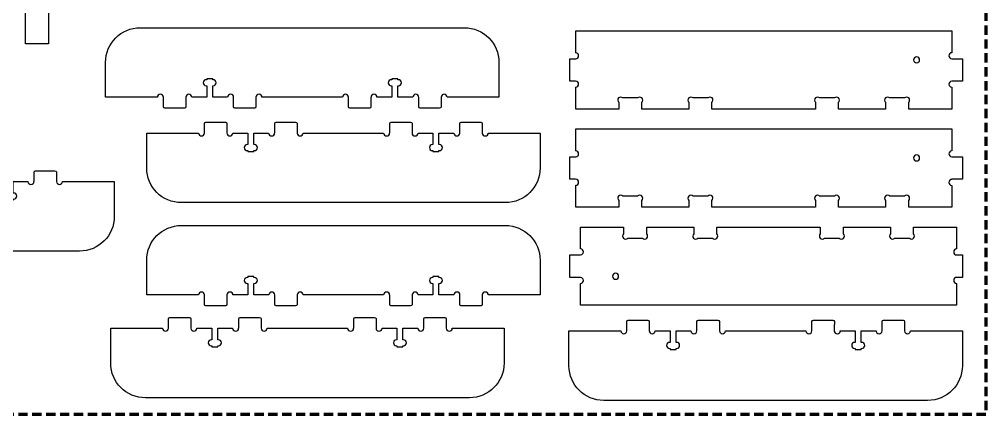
# Model space of a CAD drawing. Header units: inches. Extents: x 96.7 to 192.7, y 150 to 198.
# Drawn here: x 150.99 to 192.74, y 149.96 to 167.02 of the extents above; entities that cross this region are included whole.
import ezdxf

# ---------------------------------------------------------------- set-up
doc = ezdxf.new("R2010")
doc.units = ezdxf.units.IN
doc.header["$MEASUREMENT"] = 0
doc.linetypes.add('AI-Linetype-1', pattern=[0.6, 0.4, -0.2])
doc.layers.add('Layer 1', color=7, linetype='Continuous')

msp = doc.modelspace()

# ---------------------------------------------------------------- linework, layer by layer
at = {"layer": 'Layer 1', "color": 1, "linetype": 'AI-Linetype-1', "lineweight": 120}
msp.add_lwpolyline([(96.747, 197.955), (192.745, 197.955), (192.745, 149.957), (96.747, 149.957), (96.747, 197.955)], dxfattribs=at)
at = {"layer": 'Layer 1', "color": 7, "lineweight": 25}
for points, knots in [([(151.249, 165.959), (151.249, 165.959), (152.247, 165.959), (152.247, 165.959), (152.247, 165.959), (152.247, 168.838), (152.247, 168.838), (152.178, 168.841), (152.124, 168.898), (152.124, 168.968), (152.124, 169.038), (152.178, 169.094), (152.247, 169.097), (152.247, 169.097), (152.247, 169.099), (152.247, 169.099), (152.247, 169.099), (152.657, 169.099), (152.657, 169.099), (152.691, 169.099), (152.719, 169.127), (152.719, 169.162), (152.719, 169.162), (152.719, 170.005), (152.719, 170.005), (152.719, 170.04), (152.691, 170.068), (152.657, 170.068), (152.657, 170.068), (152.524, 170.068), (152.524, 170.068), (152.514, 170.066), (152.504, 170.064), (152.493, 170.064), (152.493, 170.064), (152.253, 170.064), (152.253, 170.064), (152.181, 170.064), (152.124, 170.122), (152.124, 170.194), (152.124, 170.264), (152.178, 170.32), (152.247, 170.324), (152.247, 170.324), (152.247, 176.088), (152.247, 176.088), (152.178, 176.092), (152.124, 176.148), (152.124, 176.218), (152.124, 176.288), (152.178, 176.344), (152.247, 176.348), (152.247, 176.348), (152.247, 176.349), (152.247, 176.349), (152.247, 176.349), (152.657, 176.349), (152.657, 176.349), (152.691, 176.349), (152.719, 176.377), (152.719, 176.412), (152.719, 176.412), (152.719, 177.256), (152.719, 177.256), (152.719, 177.29), (152.691, 177.318), (152.657, 177.318), (152.657, 177.318), (152.524, 177.318), (152.524, 177.318), (152.514, 177.316), (152.504, 177.314), (152.493, 177.314), (152.493, 177.314), (152.253, 177.314), (152.253, 177.314), (152.181, 177.314), (152.124, 177.372), (152.124, 177.444), (152.124, 177.514), (152.178, 177.571), (152.247, 177.574), (152.247, 177.574), (152.247, 183.338), (152.247, 183.338), (152.178, 183.342), (152.124, 183.398), (152.124, 183.468), (152.124, 183.538), (152.178, 183.594), (152.247, 183.598), (152.247, 183.598), (152.247, 183.599), (152.247, 183.599), (152.247, 183.599), (152.657, 183.599), (152.657, 183.599), (152.691, 183.599), (152.719, 183.627), (152.719, 183.662), (152.719, 183.662), (152.719, 184.506), (152.719, 184.506), (152.719, 184.54), (152.691, 184.568), (152.657, 184.568), (152.657, 184.568), (152.524, 184.568), (152.524, 184.568), (152.514, 184.566), (152.504, 184.564), (152.493, 184.564), (152.493, 184.564), (152.253, 184.564), (152.253, 184.564), (152.181, 184.564), (152.124, 184.622), (152.124, 184.694), (152.124, 184.764), (152.178, 184.821), (152.247, 184.824), (152.247, 184.824), (152.247, 190.588), (152.247, 190.588), (152.178, 190.592), (152.124, 190.648), (152.124, 190.718), (152.124, 190.788), (152.178, 190.844), (152.247, 190.848), (152.247, 190.848), (152.247, 190.849), (152.247, 190.849), (152.247, 190.849), (152.657, 190.849), (152.657, 190.849), (152.691, 190.849), (152.719, 190.877), (152.719, 190.912), (152.719, 190.912), (152.719, 191.756), (152.719, 191.756), (152.719, 191.79), (152.691, 191.818), (152.657, 191.818), (152.657, 191.818), (152.524, 191.818), (152.524, 191.818), (152.514, 191.816), (152.504, 191.814), (152.493, 191.814), (152.493, 191.814), (152.253, 191.814), (152.253, 191.814), (152.181, 191.814), (152.124, 191.872), (152.124, 191.944), (152.124, 192.014), (152.178, 192.071), (152.247, 192.074), (152.247, 192.074), (152.247, 194.958), (152.247, 194.958), (152.247, 194.958), (151.249, 194.958), (151.249, 194.958), (151.249, 194.958), (151.249, 165.959), (151.249, 165.959)], [0, 0, 0, 0, 1, 1, 1, 2, 2, 2, 3, 3, 3, 4, 4, 4, 5, 5, 5, 6, 6, 6, 7, 7, 7, 8, 8, 8, 9, 9, 9, 10, 10, 10, 11, 11, 11, 12, 12, 12, 13, 13, 13, 14, 14, 14, 15, 15, 15, 16, 16, 16, 17, 17, 17, 18, 18, 18, 19, 19, 19, 20, 20, 20, 21, 21, 21, 22, 22, 22, 23, 23, 23, 24, 24, 24, 25, 25, 25, 26, 26, 26, 27, 27, 27, 28, 28, 28, 29, 29, 29, 30, 30, 30, 31, 31, 31, 32, 32, 32, 33, 33, 33, 34, 34, 34, 35, 35, 35, 36, 36, 36, 37, 37, 37, 38, 38, 38, 39, 39, 39, 40, 40, 40, 41, 41, 41, 42, 42, 42, 43, 43, 43, 44, 44, 44, 45, 45, 45, 46, 46, 46, 47, 47, 47, 48, 48, 48, 49, 49, 49, 50, 50, 50, 51, 51, 51, 52, 52, 52, 53, 53, 53, 54, 54, 54, 55, 55, 55, 56, 56, 56, 56]), ([(154.713, 163.659), (154.713, 163.659), (156.95, 163.659), (156.95, 163.659), (156.953, 163.728), (157.01, 163.783), (157.08, 163.783), (157.15, 163.783), (157.207, 163.728), (157.21, 163.659), (157.21, 163.659), (157.211, 163.659), (157.211, 163.659), (157.211, 163.659), (157.211, 163.25), (157.211, 163.25), (157.211, 163.216), (157.239, 163.188), (157.274, 163.188), (157.274, 163.188), (158.117, 163.188), (158.117, 163.188), (158.152, 163.188), (158.18, 163.216), (158.18, 163.25), (158.18, 163.25), (158.18, 163.659), (158.18, 163.659), (158.18, 163.659), (158.182, 163.659), (158.182, 163.659), (158.185, 163.728), (158.241, 163.783), (158.311, 163.783), (158.381, 163.783), (158.438, 163.728), (158.441, 163.659), (158.441, 163.659), (159.082, 163.659), (159.082, 163.659), (159.082, 163.659), (159.082, 164.154), (159.082, 164.154), (159.082, 164.154), (159.059, 164.154), (159.059, 164.154), (158.987, 164.154), (158.929, 164.212), (158.929, 164.284), (158.929, 164.355), (158.987, 164.413), (159.059, 164.413), (159.059, 164.413), (159.082, 164.413), (159.082, 164.413), (159.082, 164.413), (159.082, 164.458), (159.082, 164.458), (159.082, 164.458), (159.341, 164.458), (159.341, 164.458), (159.341, 164.458), (159.341, 164.413), (159.341, 164.413), (159.341, 164.413), (159.364, 164.413), (159.364, 164.413), (159.435, 164.413), (159.493, 164.355), (159.493, 164.284), (159.493, 164.212), (159.435, 164.154), (159.364, 164.154), (159.364, 164.154), (159.341, 164.154), (159.341, 164.154), (159.341, 164.154), (159.341, 163.659), (159.341, 163.659), (159.341, 163.659), (159.987, 163.659), (159.987, 163.659), (159.99, 163.728), (160.046, 163.783), (160.116, 163.783), (160.188, 163.783), (160.246, 163.725), (160.246, 163.653), (160.246, 163.653), (160.246, 163.413), (160.246, 163.413), (160.246, 163.403), (160.245, 163.392), (160.242, 163.383), (160.242, 163.383), (160.242, 163.25), (160.242, 163.25), (160.242, 163.216), (160.27, 163.188), (160.305, 163.188), (160.305, 163.188), (161.149, 163.188), (161.149, 163.188), (161.183, 163.188), (161.211, 163.216), (161.211, 163.25), (161.211, 163.25), (161.211, 163.659), (161.211, 163.659), (161.211, 163.659), (161.213, 163.659), (161.213, 163.659), (161.216, 163.728), (161.273, 163.783), (161.343, 163.783), (161.413, 163.783), (161.469, 163.728), (161.472, 163.659), (161.472, 163.659), (164.951, 163.659), (164.951, 163.659), (164.954, 163.728), (165.011, 163.783), (165.081, 163.783), (165.151, 163.783), (165.208, 163.728), (165.211, 163.659), (165.211, 163.659), (165.212, 163.659), (165.212, 163.659), (165.212, 163.659), (165.212, 163.25), (165.212, 163.25), (165.212, 163.216), (165.24, 163.188), (165.275, 163.188), (165.275, 163.188), (166.119, 163.188), (166.119, 163.188), (166.153, 163.188), (166.181, 163.216), (166.181, 163.25), (166.181, 163.25), (166.181, 163.659), (166.181, 163.659), (166.181, 163.659), (166.183, 163.659), (166.183, 163.659), (166.186, 163.728), (166.242, 163.783), (166.312, 163.783), (166.382, 163.783), (166.439, 163.728), (166.442, 163.659), (166.442, 163.659), (167.083, 163.659), (167.083, 163.659), (167.083, 163.659), (167.083, 164.154), (167.083, 164.154), (167.083, 164.154), (167.06, 164.154), (167.06, 164.154), (166.988, 164.154), (166.93, 164.212), (166.93, 164.284), (166.93, 164.355), (166.988, 164.413), (167.06, 164.413), (167.06, 164.413), (167.083, 164.413), (167.083, 164.413), (167.083, 164.413), (167.083, 164.458), (167.083, 164.458), (167.083, 164.458), (167.342, 164.458), (167.342, 164.458), (167.342, 164.458), (167.342, 164.413), (167.342, 164.413), (167.342, 164.413), (167.365, 164.413), (167.365, 164.413), (167.436, 164.413), (167.494, 164.355), (167.494, 164.284), (167.494, 164.212), (167.436, 164.154), (167.365, 164.154), (167.365, 164.154), (167.342, 164.154), (167.342, 164.154), (167.342, 164.154), (167.342, 163.659), (167.342, 163.659), (167.342, 163.659), (167.988, 163.659), (167.988, 163.659), (167.991, 163.728), (168.047, 163.783), (168.117, 163.783), (168.19, 163.783), (168.247, 163.725), (168.247, 163.653), (168.247, 163.653), (168.247, 163.413), (168.247, 163.413), (168.247, 163.403), (168.246, 163.392), (168.244, 163.383), (168.244, 163.383), (168.244, 163.25), (168.244, 163.25), (168.244, 163.216), (168.271, 163.188), (168.306, 163.188), (168.306, 163.188), (169.15, 163.188), (169.15, 163.188), (169.184, 163.188), (169.212, 163.216), (169.212, 163.25), (169.212, 163.25), (169.212, 163.659), (169.212, 163.659), (169.212, 163.659), (169.214, 163.659), (169.214, 163.659), (169.217, 163.728), (169.274, 163.783), (169.344, 163.783), (169.414, 163.783), (169.47, 163.728), (169.473, 163.659), (169.473, 163.659), (171.711, 163.659), (171.711, 163.659), (171.711, 163.659), (171.711, 165.158), (171.711, 165.158), (171.711, 165.989), (171.042, 166.658), (170.212, 166.658), (170.212, 166.658), (156.212, 166.658), (156.212, 166.658), (155.381, 166.658), (154.713, 165.989), (154.713, 165.158), (154.713, 165.158), (154.713, 163.659), (154.713, 163.659)], [0, 0, 0, 0, 1, 1, 1, 2, 2, 2, 3, 3, 3, 4, 4, 4, 5, 5, 5, 6, 6, 6, 7, 7, 7, 8, 8, 8, 9, 9, 9, 10, 10, 10, 11, 11, 11, 12, 12, 12, 13, 13, 13, 14, 14, 14, 15, 15, 15, 16, 16, 16, 17, 17, 17, 18, 18, 18, 19, 19, 19, 20, 20, 20, 21, 21, 21, 22, 22, 22, 23, 23, 23, 24, 24, 24, 25, 25, 25, 26, 26, 26, 27, 27, 27, 28, 28, 28, 29, 29, 29, 30, 30, 30, 31, 31, 31, 32, 32, 32, 33, 33, 33, 34, 34, 34, 35, 35, 35, 36, 36, 36, 37, 37, 37, 38, 38, 38, 39, 39, 39, 40, 40, 40, 41, 41, 41, 42, 42, 42, 43, 43, 43, 44, 44, 44, 45, 45, 45, 46, 46, 46, 47, 47, 47, 48, 48, 48, 49, 49, 49, 50, 50, 50, 51, 51, 51, 52, 52, 52, 53, 53, 53, 54, 54, 54, 55, 55, 55, 56, 56, 56, 57, 57, 57, 58, 58, 58, 59, 59, 59, 60, 60, 60, 61, 61, 61, 62, 62, 62, 63, 63, 63, 64, 64, 64, 65, 65, 65, 66, 66, 66, 67, 67, 67, 68, 68, 68, 69, 69, 69, 70, 70, 70, 71, 71, 71, 72, 72, 72, 73, 73, 73, 74, 74, 74, 75, 75, 75, 76, 76, 76, 77, 77, 77, 78, 78, 78, 79, 79, 79, 80, 80, 80, 81, 81, 81, 82, 82, 82, 83, 83, 83, 84, 84, 84, 84]), ([(175.029, 166.521), (175.029, 166.521), (175.029, 165.577), (175.029, 165.577), (175.098, 165.574), (175.153, 165.517), (175.153, 165.447), (175.153, 165.377), (175.098, 165.321), (175.029, 165.317), (175.029, 165.317), (175.029, 165.316), (175.029, 165.316), (175.029, 165.316), (174.779, 165.316), (174.779, 165.316), (174.779, 165.316), (174.779, 164.35), (174.779, 164.35), (174.78, 164.35), (174.781, 164.351), (174.783, 164.351), (174.783, 164.351), (175.023, 164.351), (175.023, 164.351), (175.095, 164.351), (175.153, 164.293), (175.153, 164.221), (175.153, 164.151), (175.098, 164.095), (175.029, 164.091), (175.029, 164.091), (175.029, 163.147), (175.029, 163.147), (175.029, 163.147), (176.886, 163.147), (176.886, 163.147), (176.886, 163.147), (176.886, 163.439), (176.886, 163.439), (176.861, 163.462), (176.846, 163.496), (176.846, 163.533), (176.846, 163.605), (176.904, 163.663), (176.976, 163.663), (177.011, 163.663), (177.043, 163.649), (177.067, 163.626), (177.067, 163.626), (177.705, 163.626), (177.705, 163.626), (177.729, 163.649), (177.761, 163.663), (177.796, 163.663), (177.868, 163.663), (177.926, 163.605), (177.926, 163.533), (177.926, 163.496), (177.911, 163.462), (177.886, 163.439), (177.886, 163.439), (177.886, 163.147), (177.886, 163.147), (177.886, 163.147), (179.917, 163.147), (179.917, 163.147), (179.917, 163.147), (179.917, 163.439), (179.917, 163.439), (179.893, 163.462), (179.877, 163.496), (179.877, 163.533), (179.877, 163.605), (179.935, 163.663), (180.007, 163.663), (180.042, 163.663), (180.075, 163.649), (180.098, 163.626), (180.098, 163.626), (180.736, 163.626), (180.736, 163.626), (180.76, 163.649), (180.792, 163.663), (180.827, 163.663), (180.9, 163.663), (180.958, 163.605), (180.958, 163.533), (180.958, 163.496), (180.942, 163.462), (180.917, 163.439), (180.917, 163.439), (180.917, 163.147), (180.917, 163.147), (180.917, 163.147), (185.389, 163.147), (185.389, 163.147), (185.389, 163.147), (185.389, 163.439), (185.389, 163.439), (185.364, 163.462), (185.348, 163.496), (185.348, 163.533), (185.348, 163.605), (185.406, 163.663), (185.478, 163.663), (185.514, 163.663), (185.546, 163.649), (185.569, 163.626), (185.569, 163.626), (186.208, 163.626), (186.208, 163.626), (186.231, 163.649), (186.263, 163.663), (186.299, 163.663), (186.371, 163.663), (186.429, 163.605), (186.429, 163.533), (186.429, 163.496), (186.413, 163.462), (186.389, 163.439), (186.389, 163.439), (186.389, 163.147), (186.389, 163.147), (186.389, 163.147), (188.42, 163.147), (188.42, 163.147), (188.42, 163.147), (188.42, 163.439), (188.42, 163.439), (188.395, 163.462), (188.38, 163.496), (188.38, 163.533), (188.38, 163.605), (188.437, 163.663), (188.509, 163.663), (188.545, 163.663), (188.577, 163.649), (188.6, 163.626), (188.6, 163.626), (189.239, 163.626), (189.239, 163.626), (189.262, 163.649), (189.294, 163.663), (189.33, 163.663), (189.402, 163.663), (189.46, 163.605), (189.46, 163.533), (189.46, 163.496), (189.445, 163.462), (189.42, 163.439), (189.42, 163.439), (189.42, 163.147), (189.42, 163.147), (189.42, 163.147), (191.277, 163.147), (191.277, 163.147), (191.277, 163.147), (191.277, 164.089), (191.277, 164.089), (191.208, 164.092), (191.154, 164.149), (191.154, 164.219), (191.154, 164.288), (191.208, 164.345), (191.277, 164.348), (191.277, 164.348), (191.277, 164.349), (191.277, 164.349), (191.277, 164.349), (191.737, 164.349), (191.737, 164.349), (191.737, 164.349), (191.737, 165.318), (191.737, 165.318), (191.737, 165.318), (191.277, 165.318), (191.277, 165.318), (191.277, 165.318), (191.277, 165.32), (191.277, 165.32), (191.208, 165.323), (191.154, 165.38), (191.154, 165.45), (191.154, 165.52), (191.208, 165.576), (191.277, 165.58), (191.277, 165.58), (191.277, 166.521), (191.277, 166.521), (191.277, 166.521), (175.029, 166.521), (175.029, 166.521)], [0, 0, 0, 0, 1, 1, 1, 2, 2, 2, 3, 3, 3, 4, 4, 4, 5, 5, 5, 6, 6, 6, 7, 7, 7, 8, 8, 8, 9, 9, 9, 10, 10, 10, 11, 11, 11, 12, 12, 12, 13, 13, 13, 14, 14, 14, 15, 15, 15, 16, 16, 16, 17, 17, 17, 18, 18, 18, 19, 19, 19, 20, 20, 20, 21, 21, 21, 22, 22, 22, 23, 23, 23, 24, 24, 24, 25, 25, 25, 26, 26, 26, 27, 27, 27, 28, 28, 28, 29, 29, 29, 30, 30, 30, 31, 31, 31, 32, 32, 32, 33, 33, 33, 34, 34, 34, 35, 35, 35, 36, 36, 36, 37, 37, 37, 38, 38, 38, 39, 39, 39, 40, 40, 40, 41, 41, 41, 42, 42, 42, 43, 43, 43, 44, 44, 44, 45, 45, 45, 46, 46, 46, 47, 47, 47, 48, 48, 48, 49, 49, 49, 50, 50, 50, 51, 51, 51, 52, 52, 52, 53, 53, 53, 54, 54, 54, 55, 55, 55, 56, 56, 56, 57, 57, 57, 58, 58, 58, 59, 59, 59, 60, 60, 60, 61, 61, 61, 62, 62, 62, 63, 63, 63, 64, 64, 64, 64]), ([(189.76, 165.401), (189.832, 165.401), (189.89, 165.343), (189.89, 165.272), (189.89, 165.2), (189.832, 165.142), (189.76, 165.142), (189.689, 165.142), (189.631, 165.2), (189.631, 165.272), (189.631, 165.343), (189.689, 165.401), (189.76, 165.401)], [0, 0, 0, 0, 1, 1, 1, 2, 2, 2, 3, 3, 3, 4, 4, 4, 4]), ([(173.489, 162.109), (173.489, 162.109), (171.252, 162.109), (171.252, 162.109), (171.249, 162.04), (171.192, 161.985), (171.122, 161.985), (171.052, 161.985), (170.995, 162.04), (170.992, 162.109), (170.992, 162.109), (170.99, 162.109), (170.99, 162.109), (170.99, 162.109), (170.99, 162.518), (170.99, 162.518), (170.99, 162.552), (170.963, 162.58), (170.928, 162.58), (170.928, 162.58), (170.084, 162.58), (170.084, 162.58), (170.05, 162.58), (170.022, 162.552), (170.022, 162.518), (170.022, 162.518), (170.022, 162.109), (170.022, 162.109), (170.022, 162.109), (170.02, 162.109), (170.02, 162.109), (170.017, 162.04), (169.961, 161.985), (169.89, 161.985), (169.82, 161.985), (169.764, 162.04), (169.761, 162.109), (169.761, 162.109), (169.12, 162.109), (169.12, 162.109), (169.12, 162.109), (169.12, 161.614), (169.12, 161.614), (169.12, 161.614), (169.143, 161.614), (169.143, 161.614), (169.215, 161.614), (169.272, 161.556), (169.272, 161.484), (169.272, 161.413), (169.215, 161.355), (169.143, 161.355), (169.143, 161.355), (169.12, 161.355), (169.12, 161.355), (169.12, 161.355), (169.12, 161.31), (169.12, 161.31), (169.12, 161.31), (168.861, 161.31), (168.861, 161.31), (168.861, 161.31), (168.861, 161.355), (168.861, 161.355), (168.861, 161.355), (168.838, 161.355), (168.838, 161.355), (168.766, 161.355), (168.708, 161.413), (168.708, 161.484), (168.708, 161.556), (168.766, 161.614), (168.838, 161.614), (168.838, 161.614), (168.861, 161.614), (168.861, 161.614), (168.861, 161.614), (168.861, 162.109), (168.861, 162.109), (168.861, 162.109), (168.215, 162.109), (168.215, 162.109), (168.212, 162.04), (168.155, 161.985), (168.085, 161.985), (168.013, 161.985), (167.955, 162.043), (167.955, 162.115), (167.955, 162.115), (167.955, 162.355), (167.955, 162.355), (167.955, 162.365), (167.957, 162.375), (167.959, 162.385), (167.959, 162.385), (167.959, 162.518), (167.959, 162.518), (167.959, 162.552), (167.931, 162.58), (167.897, 162.58), (167.897, 162.58), (167.053, 162.58), (167.053, 162.58), (167.018, 162.58), (166.99, 162.552), (166.99, 162.518), (166.99, 162.518), (166.99, 162.109), (166.99, 162.109), (166.99, 162.109), (166.989, 162.109), (166.989, 162.109), (166.986, 162.04), (166.929, 161.985), (166.859, 161.985), (166.789, 161.985), (166.732, 162.04), (166.729, 162.109), (166.729, 162.109), (163.251, 162.109), (163.251, 162.109), (163.248, 162.04), (163.191, 161.985), (163.121, 161.985), (163.051, 161.985), (162.994, 162.04), (162.991, 162.109), (162.991, 162.109), (162.989, 162.109), (162.989, 162.109), (162.989, 162.109), (162.989, 162.518), (162.989, 162.518), (162.989, 162.552), (162.962, 162.58), (162.927, 162.58), (162.927, 162.58), (162.083, 162.58), (162.083, 162.58), (162.048, 162.58), (162.021, 162.552), (162.021, 162.518), (162.021, 162.518), (162.021, 162.109), (162.021, 162.109), (162.021, 162.109), (162.019, 162.109), (162.019, 162.109), (162.016, 162.04), (161.96, 161.985), (161.889, 161.985), (161.819, 161.985), (161.762, 162.04), (161.76, 162.109), (161.76, 162.109), (161.119, 162.109), (161.119, 162.109), (161.119, 162.109), (161.119, 161.614), (161.119, 161.614), (161.119, 161.614), (161.142, 161.614), (161.142, 161.614), (161.213, 161.614), (161.271, 161.556), (161.271, 161.484), (161.271, 161.413), (161.213, 161.355), (161.142, 161.355), (161.142, 161.355), (161.119, 161.355), (161.119, 161.355), (161.119, 161.355), (161.119, 161.31), (161.119, 161.31), (161.119, 161.31), (160.86, 161.31), (160.86, 161.31), (160.86, 161.31), (160.86, 161.355), (160.86, 161.355), (160.86, 161.355), (160.837, 161.355), (160.837, 161.355), (160.765, 161.355), (160.707, 161.413), (160.707, 161.484), (160.707, 161.556), (160.765, 161.614), (160.837, 161.614), (160.837, 161.614), (160.86, 161.614), (160.86, 161.614), (160.86, 161.614), (160.86, 162.109), (160.86, 162.109), (160.86, 162.109), (160.214, 162.109), (160.214, 162.109), (160.211, 162.04), (160.154, 161.985), (160.084, 161.985), (160.012, 161.985), (159.954, 162.043), (159.954, 162.115), (159.954, 162.115), (159.954, 162.355), (159.954, 162.355), (159.954, 162.365), (159.956, 162.375), (159.958, 162.385), (159.958, 162.385), (159.958, 162.518), (159.958, 162.518), (159.958, 162.552), (159.93, 162.58), (159.896, 162.58), (159.896, 162.58), (159.052, 162.58), (159.052, 162.58), (159.017, 162.58), (158.989, 162.552), (158.989, 162.518), (158.989, 162.518), (158.989, 162.109), (158.989, 162.109), (158.989, 162.109), (158.988, 162.109), (158.988, 162.109), (158.985, 162.04), (158.928, 161.985), (158.858, 161.985), (158.788, 161.985), (158.731, 162.04), (158.728, 162.109), (158.728, 162.109), (156.49, 162.109), (156.49, 162.109), (156.49, 162.109), (156.49, 160.61), (156.49, 160.61), (156.49, 159.779), (157.159, 159.11), (157.99, 159.11), (157.99, 159.11), (171.99, 159.11), (171.99, 159.11), (172.82, 159.11), (173.489, 159.779), (173.489, 160.61), (173.489, 160.61), (173.489, 162.109), (173.489, 162.109)], [0, 0, 0, 0, 1, 1, 1, 2, 2, 2, 3, 3, 3, 4, 4, 4, 5, 5, 5, 6, 6, 6, 7, 7, 7, 8, 8, 8, 9, 9, 9, 10, 10, 10, 11, 11, 11, 12, 12, 12, 13, 13, 13, 14, 14, 14, 15, 15, 15, 16, 16, 16, 17, 17, 17, 18, 18, 18, 19, 19, 19, 20, 20, 20, 21, 21, 21, 22, 22, 22, 23, 23, 23, 24, 24, 24, 25, 25, 25, 26, 26, 26, 27, 27, 27, 28, 28, 28, 29, 29, 29, 30, 30, 30, 31, 31, 31, 32, 32, 32, 33, 33, 33, 34, 34, 34, 35, 35, 35, 36, 36, 36, 37, 37, 37, 38, 38, 38, 39, 39, 39, 40, 40, 40, 41, 41, 41, 42, 42, 42, 43, 43, 43, 44, 44, 44, 45, 45, 45, 46, 46, 46, 47, 47, 47, 48, 48, 48, 49, 49, 49, 50, 50, 50, 51, 51, 51, 52, 52, 52, 53, 53, 53, 54, 54, 54, 55, 55, 55, 56, 56, 56, 57, 57, 57, 58, 58, 58, 59, 59, 59, 60, 60, 60, 61, 61, 61, 62, 62, 62, 63, 63, 63, 64, 64, 64, 65, 65, 65, 66, 66, 66, 67, 67, 67, 68, 68, 68, 69, 69, 69, 70, 70, 70, 71, 71, 71, 72, 72, 72, 73, 73, 73, 74, 74, 74, 75, 75, 75, 76, 76, 76, 77, 77, 77, 78, 78, 78, 79, 79, 79, 80, 80, 80, 81, 81, 81, 82, 82, 82, 83, 83, 83, 84, 84, 84, 84]), ([(175.029, 162.287), (175.029, 162.287), (175.029, 161.343), (175.029, 161.343), (175.098, 161.34), (175.153, 161.283), (175.153, 161.213), (175.153, 161.143), (175.098, 161.086), (175.029, 161.083), (175.029, 161.083), (175.029, 161.082), (175.029, 161.082), (175.029, 161.082), (174.779, 161.082), (174.779, 161.082), (174.779, 161.082), (174.779, 160.116), (174.779, 160.116), (174.78, 160.116), (174.781, 160.117), (174.783, 160.117), (174.783, 160.117), (175.023, 160.117), (175.023, 160.117), (175.095, 160.117), (175.153, 160.059), (175.153, 159.987), (175.153, 159.917), (175.098, 159.86), (175.029, 159.857), (175.029, 159.857), (175.029, 158.913), (175.029, 158.913), (175.029, 158.913), (176.886, 158.913), (176.886, 158.913), (176.886, 158.913), (176.886, 159.204), (176.886, 159.204), (176.861, 159.228), (176.846, 159.261), (176.846, 159.299), (176.846, 159.371), (176.904, 159.428), (176.976, 159.428), (177.011, 159.428), (177.043, 159.415), (177.067, 159.392), (177.067, 159.392), (177.705, 159.392), (177.705, 159.392), (177.729, 159.415), (177.761, 159.428), (177.796, 159.428), (177.868, 159.428), (177.926, 159.371), (177.926, 159.299), (177.926, 159.262), (177.911, 159.228), (177.886, 159.204), (177.886, 159.204), (177.886, 158.913), (177.886, 158.913), (177.886, 158.913), (179.917, 158.913), (179.917, 158.913), (179.917, 158.913), (179.917, 159.204), (179.917, 159.204), (179.893, 159.228), (179.877, 159.261), (179.877, 159.299), (179.877, 159.371), (179.935, 159.428), (180.007, 159.428), (180.042, 159.428), (180.075, 159.415), (180.098, 159.392), (180.098, 159.392), (180.736, 159.392), (180.736, 159.392), (180.76, 159.415), (180.792, 159.428), (180.827, 159.428), (180.9, 159.428), (180.958, 159.371), (180.958, 159.299), (180.958, 159.262), (180.942, 159.228), (180.917, 159.204), (180.917, 159.204), (180.917, 158.913), (180.917, 158.913), (180.917, 158.913), (185.389, 158.913), (185.389, 158.913), (185.389, 158.913), (185.389, 159.204), (185.389, 159.204), (185.364, 159.228), (185.348, 159.261), (185.348, 159.299), (185.348, 159.371), (185.406, 159.428), (185.478, 159.428), (185.514, 159.428), (185.546, 159.415), (185.569, 159.392), (185.569, 159.392), (186.208, 159.392), (186.208, 159.392), (186.231, 159.415), (186.263, 159.428), (186.299, 159.428), (186.371, 159.428), (186.429, 159.371), (186.429, 159.299), (186.429, 159.262), (186.413, 159.228), (186.389, 159.204), (186.389, 159.204), (186.389, 158.913), (186.389, 158.913), (186.389, 158.913), (188.42, 158.913), (188.42, 158.913), (188.42, 158.913), (188.42, 159.204), (188.42, 159.204), (188.395, 159.228), (188.38, 159.261), (188.38, 159.299), (188.38, 159.371), (188.437, 159.428), (188.509, 159.428), (188.545, 159.428), (188.577, 159.415), (188.6, 159.392), (188.6, 159.392), (189.239, 159.392), (189.239, 159.392), (189.262, 159.415), (189.294, 159.428), (189.33, 159.428), (189.402, 159.428), (189.46, 159.371), (189.46, 159.299), (189.46, 159.262), (189.445, 159.228), (189.42, 159.204), (189.42, 159.204), (189.42, 158.913), (189.42, 158.913), (189.42, 158.913), (191.277, 158.913), (191.277, 158.913), (191.277, 158.913), (191.277, 159.855), (191.277, 159.855), (191.208, 159.858), (191.154, 159.915), (191.154, 159.984), (191.154, 160.054), (191.208, 160.111), (191.277, 160.114), (191.277, 160.114), (191.277, 160.115), (191.277, 160.115), (191.277, 160.115), (191.737, 160.115), (191.737, 160.115), (191.737, 160.115), (191.737, 161.084), (191.737, 161.084), (191.737, 161.084), (191.277, 161.084), (191.277, 161.084), (191.277, 161.084), (191.277, 161.086), (191.277, 161.086), (191.208, 161.089), (191.154, 161.146), (191.154, 161.216), (191.154, 161.285), (191.208, 161.342), (191.277, 161.346), (191.277, 161.346), (191.277, 162.287), (191.277, 162.287), (191.277, 162.287), (175.029, 162.287), (175.029, 162.287)], [0, 0, 0, 0, 1, 1, 1, 2, 2, 2, 3, 3, 3, 4, 4, 4, 5, 5, 5, 6, 6, 6, 7, 7, 7, 8, 8, 8, 9, 9, 9, 10, 10, 10, 11, 11, 11, 12, 12, 12, 13, 13, 13, 14, 14, 14, 15, 15, 15, 16, 16, 16, 17, 17, 17, 18, 18, 18, 19, 19, 19, 20, 20, 20, 21, 21, 21, 22, 22, 22, 23, 23, 23, 24, 24, 24, 25, 25, 25, 26, 26, 26, 27, 27, 27, 28, 28, 28, 29, 29, 29, 30, 30, 30, 31, 31, 31, 32, 32, 32, 33, 33, 33, 34, 34, 34, 35, 35, 35, 36, 36, 36, 37, 37, 37, 38, 38, 38, 39, 39, 39, 40, 40, 40, 41, 41, 41, 42, 42, 42, 43, 43, 43, 44, 44, 44, 45, 45, 45, 46, 46, 46, 47, 47, 47, 48, 48, 48, 49, 49, 49, 50, 50, 50, 51, 51, 51, 52, 52, 52, 53, 53, 53, 54, 54, 54, 55, 55, 55, 56, 56, 56, 57, 57, 57, 58, 58, 58, 59, 59, 59, 60, 60, 60, 61, 61, 61, 62, 62, 62, 63, 63, 63, 64, 64, 64, 64]), ([(189.76, 161.167), (189.832, 161.167), (189.89, 161.109), (189.89, 161.038), (189.89, 160.966), (189.832, 160.908), (189.76, 160.908), (189.689, 160.908), (189.631, 160.966), (189.631, 161.038), (189.631, 161.109), (189.689, 161.167), (189.76, 161.167)], [0, 0, 0, 0, 1, 1, 1, 2, 2, 2, 3, 3, 3, 4, 4, 4, 4]), ([(155.088, 160.016), (155.088, 160.016), (152.851, 160.016), (152.851, 160.016), (152.848, 159.947), (152.791, 159.892), (152.721, 159.892), (152.651, 159.892), (152.594, 159.947), (152.592, 160.016), (152.592, 160.016), (152.59, 160.016), (152.59, 160.016), (152.59, 160.016), (152.59, 160.425), (152.59, 160.425), (152.59, 160.459), (152.562, 160.487), (152.527, 160.487), (152.527, 160.487), (151.684, 160.487), (151.684, 160.487), (151.649, 160.487), (151.621, 160.459), (151.621, 160.425), (151.621, 160.425), (151.621, 160.016), (151.621, 160.016), (151.621, 160.016), (151.619, 160.016), (151.619, 160.016), (151.616, 159.947), (151.56, 159.892), (151.49, 159.892), (151.42, 159.892), (151.363, 159.947), (151.36, 160.016), (151.36, 160.016), (150.719, 160.016), (150.719, 160.016), (150.719, 160.016), (150.719, 159.521), (150.719, 159.521), (150.719, 159.521), (150.742, 159.521), (150.742, 159.521), (150.814, 159.521), (150.872, 159.463), (150.872, 159.391), (150.872, 159.32), (150.814, 159.262), (150.742, 159.262), (150.742, 159.262), (150.719, 159.262), (150.719, 159.262), (150.719, 159.262), (150.719, 159.217), (150.719, 159.217), (150.719, 159.217), (150.46, 159.217), (150.46, 159.217), (150.46, 159.217), (150.46, 159.262), (150.46, 159.262), (150.46, 159.262), (150.437, 159.262), (150.437, 159.262), (150.366, 159.262), (150.308, 159.32), (150.308, 159.391), (150.308, 159.463), (150.366, 159.521), (150.437, 159.521), (150.437, 159.521), (150.46, 159.521), (150.46, 159.521), (150.46, 159.521), (150.46, 160.016), (150.46, 160.016), (150.46, 160.016), (149.814, 160.016), (149.814, 160.016), (149.811, 159.947), (149.755, 159.892), (149.685, 159.892), (149.613, 159.892), (149.555, 159.95), (149.555, 160.022), (149.555, 160.022), (149.555, 160.262), (149.555, 160.262), (149.555, 160.272), (149.556, 160.283), (149.559, 160.292), (149.559, 160.292), (149.559, 160.425), (149.559, 160.425), (149.559, 160.459), (149.531, 160.487), (149.496, 160.487), (149.496, 160.487), (148.652, 160.487), (148.652, 160.487), (148.618, 160.487), (148.59, 160.459), (148.59, 160.425), (148.59, 160.425), (148.59, 160.016), (148.59, 160.016), (148.59, 160.016), (148.588, 160.016), (148.588, 160.016), (148.585, 159.947), (148.528, 159.892), (148.458, 159.892), (148.388, 159.892), (148.332, 159.947), (148.329, 160.016), (148.329, 160.016), (144.85, 160.016), (144.85, 160.016), (144.847, 159.947), (144.79, 159.892), (144.72, 159.892), (144.65, 159.892), (144.593, 159.947), (144.59, 160.016), (144.59, 160.016), (144.589, 160.016), (144.589, 160.016), (144.589, 160.016), (144.589, 160.425), (144.589, 160.425), (144.589, 160.459), (144.561, 160.487), (144.526, 160.487), (144.526, 160.487), (143.682, 160.487), (143.682, 160.487), (143.648, 160.487), (143.62, 160.459), (143.62, 160.425), (143.62, 160.425), (143.62, 160.016), (143.62, 160.016), (143.62, 160.016), (143.618, 160.016), (143.618, 160.016), (143.615, 159.947), (143.559, 159.892), (143.489, 159.892), (143.419, 159.892), (143.362, 159.947), (143.359, 160.016), (143.359, 160.016), (142.718, 160.016), (142.718, 160.016), (142.718, 160.016), (142.718, 159.521), (142.718, 159.521), (142.718, 159.521), (142.741, 159.521), (142.741, 159.521), (142.813, 159.521), (142.871, 159.463), (142.871, 159.391), (142.871, 159.32), (142.813, 159.262), (142.741, 159.262), (142.741, 159.262), (142.718, 159.262), (142.718, 159.262), (142.718, 159.262), (142.718, 159.217), (142.718, 159.217), (142.718, 159.217), (142.459, 159.217), (142.459, 159.217), (142.459, 159.217), (142.459, 159.262), (142.459, 159.262), (142.459, 159.262), (142.436, 159.262), (142.436, 159.262), (142.365, 159.262), (142.307, 159.32), (142.307, 159.391), (142.307, 159.463), (142.365, 159.521), (142.436, 159.521), (142.436, 159.521), (142.459, 159.521), (142.459, 159.521), (142.459, 159.521), (142.459, 160.016), (142.459, 160.016), (142.459, 160.016), (141.813, 160.016), (141.813, 160.016), (141.81, 159.947), (141.754, 159.892), (141.684, 159.892), (141.611, 159.892), (141.554, 159.95), (141.554, 160.022), (141.554, 160.022), (141.554, 160.262), (141.554, 160.262), (141.554, 160.272), (141.555, 160.283), (141.557, 160.292), (141.557, 160.292), (141.557, 160.425), (141.557, 160.425), (141.557, 160.459), (141.53, 160.487), (141.495, 160.487), (141.495, 160.487), (140.651, 160.487), (140.651, 160.487), (140.617, 160.487), (140.589, 160.459), (140.589, 160.425), (140.589, 160.425), (140.589, 160.016), (140.589, 160.016), (140.589, 160.016), (140.587, 160.016), (140.587, 160.016), (140.584, 159.947), (140.527, 159.892), (140.457, 159.892), (140.387, 159.892), (140.331, 159.947), (140.328, 160.016), (140.328, 160.016), (138.09, 160.016), (138.09, 160.016), (138.09, 160.016), (138.09, 158.517), (138.09, 158.517), (138.09, 157.686), (138.759, 157.017), (139.589, 157.017), (139.589, 157.017), (153.589, 157.017), (153.589, 157.017), (154.42, 157.017), (155.088, 157.686), (155.088, 158.517), (155.088, 158.517), (155.088, 160.016), (155.088, 160.016)], [0, 0, 0, 0, 1, 1, 1, 2, 2, 2, 3, 3, 3, 4, 4, 4, 5, 5, 5, 6, 6, 6, 7, 7, 7, 8, 8, 8, 9, 9, 9, 10, 10, 10, 11, 11, 11, 12, 12, 12, 13, 13, 13, 14, 14, 14, 15, 15, 15, 16, 16, 16, 17, 17, 17, 18, 18, 18, 19, 19, 19, 20, 20, 20, 21, 21, 21, 22, 22, 22, 23, 23, 23, 24, 24, 24, 25, 25, 25, 26, 26, 26, 27, 27, 27, 28, 28, 28, 29, 29, 29, 30, 30, 30, 31, 31, 31, 32, 32, 32, 33, 33, 33, 34, 34, 34, 35, 35, 35, 36, 36, 36, 37, 37, 37, 38, 38, 38, 39, 39, 39, 40, 40, 40, 41, 41, 41, 42, 42, 42, 43, 43, 43, 44, 44, 44, 45, 45, 45, 46, 46, 46, 47, 47, 47, 48, 48, 48, 49, 49, 49, 50, 50, 50, 51, 51, 51, 52, 52, 52, 53, 53, 53, 54, 54, 54, 55, 55, 55, 56, 56, 56, 57, 57, 57, 58, 58, 58, 59, 59, 59, 60, 60, 60, 61, 61, 61, 62, 62, 62, 63, 63, 63, 64, 64, 64, 65, 65, 65, 66, 66, 66, 67, 67, 67, 68, 68, 68, 69, 69, 69, 70, 70, 70, 71, 71, 71, 72, 72, 72, 73, 73, 73, 74, 74, 74, 75, 75, 75, 76, 76, 76, 77, 77, 77, 78, 78, 78, 79, 79, 79, 80, 80, 80, 81, 81, 81, 82, 82, 82, 83, 83, 83, 84, 84, 84, 84]), ([(156.49, 155.123), (156.49, 155.123), (158.728, 155.123), (158.728, 155.123), (158.731, 155.192), (158.788, 155.247), (158.858, 155.247), (158.928, 155.247), (158.984, 155.192), (158.987, 155.123), (158.987, 155.123), (158.989, 155.123), (158.989, 155.123), (158.989, 155.123), (158.989, 154.714), (158.989, 154.714), (158.989, 154.68), (159.017, 154.652), (159.052, 154.652), (159.052, 154.652), (159.895, 154.652), (159.895, 154.652), (159.93, 154.652), (159.958, 154.68), (159.958, 154.714), (159.958, 154.714), (159.958, 155.123), (159.958, 155.123), (159.958, 155.123), (159.96, 155.123), (159.96, 155.123), (159.962, 155.192), (160.019, 155.247), (160.089, 155.247), (160.159, 155.247), (160.216, 155.192), (160.219, 155.123), (160.219, 155.123), (160.86, 155.123), (160.86, 155.123), (160.86, 155.123), (160.86, 155.618), (160.86, 155.618), (160.86, 155.618), (160.837, 155.618), (160.837, 155.618), (160.765, 155.618), (160.707, 155.676), (160.707, 155.748), (160.707, 155.819), (160.765, 155.877), (160.837, 155.877), (160.837, 155.877), (160.86, 155.877), (160.86, 155.877), (160.86, 155.877), (160.86, 155.922), (160.86, 155.922), (160.86, 155.922), (161.119, 155.922), (161.119, 155.922), (161.119, 155.922), (161.119, 155.877), (161.119, 155.877), (161.119, 155.877), (161.141, 155.877), (161.141, 155.877), (161.213, 155.877), (161.271, 155.819), (161.271, 155.748), (161.271, 155.676), (161.213, 155.618), (161.141, 155.618), (161.141, 155.618), (161.119, 155.618), (161.119, 155.618), (161.119, 155.618), (161.119, 155.123), (161.119, 155.123), (161.119, 155.123), (161.765, 155.123), (161.765, 155.123), (161.768, 155.192), (161.824, 155.247), (161.894, 155.247), (161.966, 155.247), (162.024, 155.189), (162.024, 155.117), (162.024, 155.117), (162.024, 154.877), (162.024, 154.877), (162.024, 154.867), (162.023, 154.856), (162.02, 154.847), (162.02, 154.847), (162.02, 154.714), (162.02, 154.714), (162.02, 154.68), (162.048, 154.652), (162.083, 154.652), (162.083, 154.652), (162.927, 154.652), (162.927, 154.652), (162.961, 154.652), (162.989, 154.68), (162.989, 154.714), (162.989, 154.714), (162.989, 155.123), (162.989, 155.123), (162.989, 155.123), (162.991, 155.123), (162.991, 155.123), (162.994, 155.192), (163.05, 155.247), (163.121, 155.247), (163.191, 155.247), (163.247, 155.192), (163.25, 155.123), (163.25, 155.123), (166.729, 155.123), (166.729, 155.123), (166.732, 155.192), (166.789, 155.247), (166.859, 155.247), (166.929, 155.247), (166.985, 155.192), (166.988, 155.123), (166.988, 155.123), (166.99, 155.123), (166.99, 155.123), (166.99, 155.123), (166.99, 154.714), (166.99, 154.714), (166.99, 154.68), (167.018, 154.652), (167.053, 154.652), (167.053, 154.652), (167.896, 154.652), (167.896, 154.652), (167.931, 154.652), (167.959, 154.68), (167.959, 154.714), (167.959, 154.714), (167.959, 155.123), (167.959, 155.123), (167.959, 155.123), (167.961, 155.123), (167.961, 155.123), (167.963, 155.192), (168.02, 155.247), (168.09, 155.247), (168.16, 155.247), (168.217, 155.192), (168.22, 155.123), (168.22, 155.123), (168.861, 155.123), (168.861, 155.123), (168.861, 155.123), (168.861, 155.618), (168.861, 155.618), (168.861, 155.618), (168.838, 155.618), (168.838, 155.618), (168.766, 155.618), (168.708, 155.676), (168.708, 155.748), (168.708, 155.819), (168.766, 155.877), (168.838, 155.877), (168.838, 155.877), (168.861, 155.877), (168.861, 155.877), (168.861, 155.877), (168.861, 155.922), (168.861, 155.922), (168.861, 155.922), (169.12, 155.922), (169.12, 155.922), (169.12, 155.922), (169.12, 155.877), (169.12, 155.877), (169.12, 155.877), (169.143, 155.877), (169.143, 155.877), (169.214, 155.877), (169.272, 155.819), (169.272, 155.748), (169.272, 155.676), (169.214, 155.618), (169.143, 155.618), (169.143, 155.618), (169.12, 155.618), (169.12, 155.618), (169.12, 155.618), (169.12, 155.123), (169.12, 155.123), (169.12, 155.123), (169.766, 155.123), (169.766, 155.123), (169.769, 155.192), (169.825, 155.247), (169.895, 155.247), (169.967, 155.247), (170.025, 155.189), (170.025, 155.117), (170.025, 155.117), (170.025, 154.877), (170.025, 154.877), (170.025, 154.867), (170.024, 154.856), (170.021, 154.847), (170.021, 154.847), (170.021, 154.714), (170.021, 154.714), (170.021, 154.68), (170.049, 154.652), (170.084, 154.652), (170.084, 154.652), (170.928, 154.652), (170.928, 154.652), (170.962, 154.652), (170.99, 154.68), (170.99, 154.714), (170.99, 154.714), (170.99, 155.123), (170.99, 155.123), (170.99, 155.123), (170.992, 155.123), (170.992, 155.123), (170.995, 155.192), (171.052, 155.247), (171.122, 155.247), (171.192, 155.247), (171.248, 155.192), (171.251, 155.123), (171.251, 155.123), (173.489, 155.123), (173.489, 155.123), (173.489, 155.123), (173.489, 156.622), (173.489, 156.622), (173.489, 157.453), (172.82, 158.122), (171.989, 158.122), (171.989, 158.122), (157.99, 158.122), (157.99, 158.122), (157.159, 158.122), (156.49, 157.453), (156.49, 156.622), (156.49, 156.622), (156.49, 155.123), (156.49, 155.123)], [0, 0, 0, 0, 1, 1, 1, 2, 2, 2, 3, 3, 3, 4, 4, 4, 5, 5, 5, 6, 6, 6, 7, 7, 7, 8, 8, 8, 9, 9, 9, 10, 10, 10, 11, 11, 11, 12, 12, 12, 13, 13, 13, 14, 14, 14, 15, 15, 15, 16, 16, 16, 17, 17, 17, 18, 18, 18, 19, 19, 19, 20, 20, 20, 21, 21, 21, 22, 22, 22, 23, 23, 23, 24, 24, 24, 25, 25, 25, 26, 26, 26, 27, 27, 27, 28, 28, 28, 29, 29, 29, 30, 30, 30, 31, 31, 31, 32, 32, 32, 33, 33, 33, 34, 34, 34, 35, 35, 35, 36, 36, 36, 37, 37, 37, 38, 38, 38, 39, 39, 39, 40, 40, 40, 41, 41, 41, 42, 42, 42, 43, 43, 43, 44, 44, 44, 45, 45, 45, 46, 46, 46, 47, 47, 47, 48, 48, 48, 49, 49, 49, 50, 50, 50, 51, 51, 51, 52, 52, 52, 53, 53, 53, 54, 54, 54, 55, 55, 55, 56, 56, 56, 57, 57, 57, 58, 58, 58, 59, 59, 59, 60, 60, 60, 61, 61, 61, 62, 62, 62, 63, 63, 63, 64, 64, 64, 65, 65, 65, 66, 66, 66, 67, 67, 67, 68, 68, 68, 69, 69, 69, 70, 70, 70, 71, 71, 71, 72, 72, 72, 73, 73, 73, 74, 74, 74, 75, 75, 75, 76, 76, 76, 77, 77, 77, 78, 78, 78, 79, 79, 79, 80, 80, 80, 81, 81, 81, 82, 82, 82, 83, 83, 83, 84, 84, 84, 84]), ([(191.487, 154.679), (191.487, 154.679), (191.487, 155.623), (191.487, 155.623), (191.418, 155.626), (191.363, 155.683), (191.363, 155.753), (191.363, 155.823), (191.418, 155.879), (191.487, 155.883), (191.487, 155.883), (191.487, 155.884), (191.487, 155.884), (191.487, 155.884), (191.737, 155.884), (191.737, 155.884), (191.737, 155.884), (191.737, 156.85), (191.737, 156.85), (191.736, 156.85), (191.734, 156.849), (191.733, 156.849), (191.733, 156.849), (191.493, 156.849), (191.493, 156.849), (191.421, 156.849), (191.363, 156.907), (191.363, 156.979), (191.363, 157.049), (191.418, 157.105), (191.487, 157.109), (191.487, 157.109), (191.487, 158.053), (191.487, 158.053), (191.487, 158.053), (189.63, 158.053), (189.63, 158.053), (189.63, 158.053), (189.63, 157.761), (189.63, 157.761), (189.654, 157.738), (189.67, 157.704), (189.67, 157.667), (189.67, 157.595), (189.612, 157.537), (189.54, 157.537), (189.504, 157.537), (189.472, 157.551), (189.449, 157.574), (189.449, 157.574), (188.81, 157.574), (188.81, 157.574), (188.787, 157.551), (188.755, 157.537), (188.719, 157.537), (188.647, 157.537), (188.589, 157.595), (188.589, 157.667), (188.589, 157.704), (188.605, 157.738), (188.63, 157.761), (188.63, 157.761), (188.63, 158.053), (188.63, 158.053), (188.63, 158.053), (186.598, 158.053), (186.598, 158.053), (186.598, 158.053), (186.598, 157.761), (186.598, 157.761), (186.623, 157.738), (186.639, 157.704), (186.639, 157.667), (186.639, 157.595), (186.581, 157.537), (186.509, 157.537), (186.473, 157.537), (186.441, 157.551), (186.418, 157.574), (186.418, 157.574), (185.779, 157.574), (185.779, 157.574), (185.756, 157.551), (185.724, 157.537), (185.688, 157.537), (185.616, 157.537), (185.558, 157.595), (185.558, 157.667), (185.558, 157.704), (185.574, 157.738), (185.598, 157.761), (185.598, 157.761), (185.598, 158.053), (185.598, 158.053), (185.598, 158.053), (181.127, 158.053), (181.127, 158.053), (181.127, 158.053), (181.127, 157.761), (181.127, 157.761), (181.152, 157.738), (181.167, 157.704), (181.167, 157.667), (181.167, 157.595), (181.11, 157.537), (181.038, 157.537), (181.002, 157.537), (180.97, 157.551), (180.947, 157.574), (180.947, 157.574), (180.308, 157.574), (180.308, 157.574), (180.285, 157.551), (180.253, 157.537), (180.217, 157.537), (180.145, 157.537), (180.087, 157.595), (180.087, 157.667), (180.087, 157.704), (180.102, 157.738), (180.127, 157.761), (180.127, 157.761), (180.127, 158.053), (180.127, 158.053), (180.127, 158.053), (178.096, 158.053), (178.096, 158.053), (178.096, 158.053), (178.096, 157.761), (178.096, 157.761), (178.121, 157.738), (178.136, 157.704), (178.136, 157.667), (178.136, 157.595), (178.078, 157.537), (178.006, 157.537), (177.971, 157.537), (177.939, 157.551), (177.915, 157.574), (177.915, 157.574), (177.277, 157.574), (177.277, 157.574), (177.253, 157.551), (177.221, 157.537), (177.186, 157.537), (177.114, 157.537), (177.056, 157.595), (177.056, 157.667), (177.056, 157.704), (177.071, 157.738), (177.096, 157.761), (177.096, 157.761), (177.096, 158.053), (177.096, 158.053), (177.096, 158.053), (175.239, 158.053), (175.239, 158.053), (175.239, 158.053), (175.239, 157.111), (175.239, 157.111), (175.308, 157.108), (175.362, 157.051), (175.362, 156.982), (175.362, 156.912), (175.308, 156.855), (175.239, 156.852), (175.239, 156.852), (175.239, 156.851), (175.239, 156.851), (175.239, 156.851), (174.779, 156.851), (174.779, 156.851), (174.779, 156.851), (174.779, 155.882), (174.779, 155.882), (174.779, 155.882), (175.239, 155.882), (175.239, 155.882), (175.239, 155.882), (175.239, 155.88), (175.239, 155.88), (175.308, 155.877), (175.362, 155.82), (175.362, 155.75), (175.362, 155.68), (175.308, 155.624), (175.239, 155.62), (175.239, 155.62), (175.239, 154.679), (175.239, 154.679), (175.239, 154.679), (191.487, 154.679), (191.487, 154.679), (191.487, 154.679), (191.487, 154.679), (191.487, 154.679)], [0, 0, 0, 0, 1, 1, 1, 2, 2, 2, 3, 3, 3, 4, 4, 4, 5, 5, 5, 6, 6, 6, 7, 7, 7, 8, 8, 8, 9, 9, 9, 10, 10, 10, 11, 11, 11, 12, 12, 12, 13, 13, 13, 14, 14, 14, 15, 15, 15, 16, 16, 16, 17, 17, 17, 18, 18, 18, 19, 19, 19, 20, 20, 20, 21, 21, 21, 22, 22, 22, 23, 23, 23, 24, 24, 24, 25, 25, 25, 26, 26, 26, 27, 27, 27, 28, 28, 28, 29, 29, 29, 30, 30, 30, 31, 31, 31, 32, 32, 32, 33, 33, 33, 34, 34, 34, 35, 35, 35, 36, 36, 36, 37, 37, 37, 38, 38, 38, 39, 39, 39, 40, 40, 40, 41, 41, 41, 42, 42, 42, 43, 43, 43, 44, 44, 44, 45, 45, 45, 46, 46, 46, 47, 47, 47, 48, 48, 48, 49, 49, 49, 50, 50, 50, 51, 51, 51, 52, 52, 52, 53, 53, 53, 54, 54, 54, 55, 55, 55, 56, 56, 56, 57, 57, 57, 58, 58, 58, 59, 59, 59, 60, 60, 60, 61, 61, 61, 62, 62, 62, 63, 63, 63, 64, 64, 64, 65, 65, 65, 65]), ([(176.756, 155.799), (176.684, 155.799), (176.626, 155.857), (176.626, 155.928), (176.626, 156), (176.684, 156.058), (176.756, 156.058), (176.827, 156.058), (176.885, 156), (176.885, 155.928), (176.885, 155.857), (176.827, 155.799), (176.756, 155.799)], [0, 0, 0, 0, 1, 1, 1, 2, 2, 2, 3, 3, 3, 4, 4, 4, 4]), ([(171.933, 153.684), (171.933, 153.684), (169.696, 153.684), (169.696, 153.684), (169.693, 153.615), (169.636, 153.56), (169.566, 153.56), (169.496, 153.56), (169.44, 153.615), (169.437, 153.684), (169.437, 153.684), (169.435, 153.684), (169.435, 153.684), (169.435, 153.684), (169.435, 154.093), (169.435, 154.093), (169.435, 154.127), (169.407, 154.155), (169.372, 154.155), (169.372, 154.155), (168.529, 154.155), (168.529, 154.155), (168.494, 154.155), (168.466, 154.127), (168.466, 154.093), (168.466, 154.093), (168.466, 153.684), (168.466, 153.684), (168.466, 153.684), (168.464, 153.684), (168.464, 153.684), (168.461, 153.615), (168.405, 153.56), (168.335, 153.56), (168.265, 153.56), (168.208, 153.615), (168.205, 153.684), (168.205, 153.684), (167.564, 153.684), (167.564, 153.684), (167.564, 153.684), (167.564, 153.189), (167.564, 153.189), (167.564, 153.189), (167.587, 153.189), (167.587, 153.189), (167.659, 153.189), (167.717, 153.131), (167.717, 153.059), (167.717, 152.988), (167.659, 152.93), (167.587, 152.93), (167.587, 152.93), (167.564, 152.93), (167.564, 152.93), (167.564, 152.93), (167.564, 152.885), (167.564, 152.885), (167.564, 152.885), (167.305, 152.885), (167.305, 152.885), (167.305, 152.885), (167.305, 152.93), (167.305, 152.93), (167.305, 152.93), (167.282, 152.93), (167.282, 152.93), (167.211, 152.93), (167.153, 152.988), (167.153, 153.059), (167.153, 153.131), (167.211, 153.189), (167.282, 153.189), (167.282, 153.189), (167.305, 153.189), (167.305, 153.189), (167.305, 153.189), (167.305, 153.684), (167.305, 153.684), (167.305, 153.684), (166.659, 153.684), (166.659, 153.684), (166.656, 153.615), (166.6, 153.56), (166.53, 153.56), (166.458, 153.56), (166.4, 153.618), (166.4, 153.69), (166.4, 153.69), (166.4, 153.93), (166.4, 153.93), (166.4, 153.94), (166.401, 153.95), (166.404, 153.96), (166.404, 153.96), (166.404, 154.093), (166.404, 154.093), (166.404, 154.127), (166.376, 154.155), (166.341, 154.155), (166.341, 154.155), (165.497, 154.155), (165.497, 154.155), (165.463, 154.155), (165.435, 154.127), (165.435, 154.093), (165.435, 154.093), (165.435, 153.684), (165.435, 153.684), (165.435, 153.684), (165.433, 153.684), (165.433, 153.684), (165.43, 153.615), (165.373, 153.56), (165.303, 153.56), (165.233, 153.56), (165.177, 153.615), (165.174, 153.684), (165.174, 153.684), (161.695, 153.684), (161.695, 153.684), (161.692, 153.615), (161.635, 153.56), (161.565, 153.56), (161.495, 153.56), (161.439, 153.615), (161.436, 153.684), (161.436, 153.684), (161.434, 153.684), (161.434, 153.684), (161.434, 153.684), (161.434, 154.093), (161.434, 154.093), (161.434, 154.127), (161.406, 154.155), (161.371, 154.155), (161.371, 154.155), (160.528, 154.155), (160.528, 154.155), (160.493, 154.155), (160.465, 154.127), (160.465, 154.093), (160.465, 154.093), (160.465, 153.684), (160.465, 153.684), (160.465, 153.684), (160.463, 153.684), (160.463, 153.684), (160.46, 153.615), (160.404, 153.56), (160.334, 153.56), (160.264, 153.56), (160.207, 153.615), (160.204, 153.684), (160.204, 153.684), (159.563, 153.684), (159.563, 153.684), (159.563, 153.684), (159.563, 153.189), (159.563, 153.189), (159.563, 153.189), (159.586, 153.189), (159.586, 153.189), (159.658, 153.189), (159.716, 153.131), (159.716, 153.059), (159.716, 152.988), (159.658, 152.93), (159.586, 152.93), (159.586, 152.93), (159.563, 152.93), (159.563, 152.93), (159.563, 152.93), (159.563, 152.885), (159.563, 152.885), (159.563, 152.885), (159.304, 152.885), (159.304, 152.885), (159.304, 152.885), (159.304, 152.93), (159.304, 152.93), (159.304, 152.93), (159.281, 152.93), (159.281, 152.93), (159.21, 152.93), (159.152, 152.988), (159.152, 153.059), (159.152, 153.131), (159.21, 153.189), (159.281, 153.189), (159.281, 153.189), (159.304, 153.189), (159.304, 153.189), (159.304, 153.189), (159.304, 153.684), (159.304, 153.684), (159.304, 153.684), (158.658, 153.684), (158.658, 153.684), (158.655, 153.615), (158.599, 153.56), (158.529, 153.56), (158.457, 153.56), (158.399, 153.618), (158.399, 153.69), (158.399, 153.69), (158.399, 153.93), (158.399, 153.93), (158.399, 153.94), (158.4, 153.95), (158.403, 153.96), (158.403, 153.96), (158.403, 154.093), (158.403, 154.093), (158.403, 154.127), (158.375, 154.155), (158.34, 154.155), (158.34, 154.155), (157.496, 154.155), (157.496, 154.155), (157.462, 154.155), (157.434, 154.127), (157.434, 154.093), (157.434, 154.093), (157.434, 153.684), (157.434, 153.684), (157.434, 153.684), (157.432, 153.684), (157.432, 153.684), (157.429, 153.615), (157.372, 153.56), (157.302, 153.56), (157.232, 153.56), (157.176, 153.615), (157.173, 153.684), (157.173, 153.684), (154.935, 153.684), (154.935, 153.684), (154.935, 153.684), (154.935, 152.185), (154.935, 152.185), (154.935, 151.354), (155.604, 150.685), (156.435, 150.685), (156.435, 150.685), (170.434, 150.685), (170.434, 150.685), (171.265, 150.685), (171.933, 151.354), (171.933, 152.185), (171.933, 152.185), (171.933, 153.684), (171.933, 153.684)], [0, 0, 0, 0, 1, 1, 1, 2, 2, 2, 3, 3, 3, 4, 4, 4, 5, 5, 5, 6, 6, 6, 7, 7, 7, 8, 8, 8, 9, 9, 9, 10, 10, 10, 11, 11, 11, 12, 12, 12, 13, 13, 13, 14, 14, 14, 15, 15, 15, 16, 16, 16, 17, 17, 17, 18, 18, 18, 19, 19, 19, 20, 20, 20, 21, 21, 21, 22, 22, 22, 23, 23, 23, 24, 24, 24, 25, 25, 25, 26, 26, 26, 27, 27, 27, 28, 28, 28, 29, 29, 29, 30, 30, 30, 31, 31, 31, 32, 32, 32, 33, 33, 33, 34, 34, 34, 35, 35, 35, 36, 36, 36, 37, 37, 37, 38, 38, 38, 39, 39, 39, 40, 40, 40, 41, 41, 41, 42, 42, 42, 43, 43, 43, 44, 44, 44, 45, 45, 45, 46, 46, 46, 47, 47, 47, 48, 48, 48, 49, 49, 49, 50, 50, 50, 51, 51, 51, 52, 52, 52, 53, 53, 53, 54, 54, 54, 55, 55, 55, 56, 56, 56, 57, 57, 57, 58, 58, 58, 59, 59, 59, 60, 60, 60, 61, 61, 61, 62, 62, 62, 63, 63, 63, 64, 64, 64, 65, 65, 65, 66, 66, 66, 67, 67, 67, 68, 68, 68, 69, 69, 69, 70, 70, 70, 71, 71, 71, 72, 72, 72, 73, 73, 73, 74, 74, 74, 75, 75, 75, 76, 76, 76, 77, 77, 77, 78, 78, 78, 79, 79, 79, 80, 80, 80, 81, 81, 81, 82, 82, 82, 83, 83, 83, 84, 84, 84, 84]), ([(191.737, 153.57), (191.737, 153.57), (189.5, 153.57), (189.5, 153.57), (189.497, 153.501), (189.44, 153.446), (189.37, 153.446), (189.3, 153.446), (189.243, 153.501), (189.24, 153.57), (189.24, 153.57), (189.239, 153.57), (189.239, 153.57), (189.239, 153.57), (189.239, 153.979), (189.239, 153.979), (189.239, 154.013), (189.211, 154.041), (189.176, 154.041), (189.176, 154.041), (188.332, 154.041), (188.332, 154.041), (188.298, 154.041), (188.27, 154.013), (188.27, 153.979), (188.27, 153.979), (188.27, 153.57), (188.27, 153.57), (188.27, 153.57), (188.268, 153.57), (188.268, 153.57), (188.265, 153.501), (188.209, 153.446), (188.139, 153.446), (188.068, 153.446), (188.012, 153.501), (188.009, 153.57), (188.009, 153.57), (187.368, 153.57), (187.368, 153.57), (187.368, 153.57), (187.368, 153.075), (187.368, 153.075), (187.368, 153.075), (187.391, 153.075), (187.391, 153.075), (187.463, 153.075), (187.521, 153.017), (187.521, 152.945), (187.521, 152.873), (187.463, 152.816), (187.391, 152.816), (187.391, 152.816), (187.368, 152.816), (187.368, 152.816), (187.368, 152.816), (187.368, 152.771), (187.368, 152.771), (187.368, 152.771), (187.109, 152.771), (187.109, 152.771), (187.109, 152.771), (187.109, 152.816), (187.109, 152.816), (187.109, 152.816), (187.086, 152.816), (187.086, 152.816), (187.015, 152.816), (186.957, 152.873), (186.957, 152.945), (186.957, 153.017), (187.015, 153.075), (187.086, 153.075), (187.086, 153.075), (187.109, 153.075), (187.109, 153.075), (187.109, 153.075), (187.109, 153.57), (187.109, 153.57), (187.109, 153.57), (186.463, 153.57), (186.463, 153.57), (186.46, 153.501), (186.404, 153.446), (186.333, 153.446), (186.261, 153.446), (186.203, 153.504), (186.203, 153.576), (186.203, 153.576), (186.203, 153.815), (186.203, 153.815), (186.203, 153.826), (186.205, 153.836), (186.207, 153.846), (186.207, 153.846), (186.207, 153.979), (186.207, 153.979), (186.207, 154.013), (186.179, 154.041), (186.145, 154.041), (186.145, 154.041), (185.301, 154.041), (185.301, 154.041), (185.266, 154.041), (185.239, 154.013), (185.239, 153.979), (185.239, 153.979), (185.239, 153.57), (185.239, 153.57), (185.239, 153.57), (185.237, 153.57), (185.237, 153.57), (185.234, 153.501), (185.177, 153.446), (185.107, 153.446), (185.037, 153.446), (184.98, 153.501), (184.977, 153.57), (184.977, 153.57), (181.499, 153.57), (181.499, 153.57), (181.496, 153.501), (181.439, 153.446), (181.369, 153.446), (181.299, 153.446), (181.242, 153.501), (181.239, 153.57), (181.239, 153.57), (181.238, 153.57), (181.238, 153.57), (181.238, 153.57), (181.238, 153.979), (181.238, 153.979), (181.238, 154.013), (181.21, 154.041), (181.175, 154.041), (181.175, 154.041), (180.331, 154.041), (180.331, 154.041), (180.297, 154.041), (180.269, 154.013), (180.269, 153.979), (180.269, 153.979), (180.269, 153.57), (180.269, 153.57), (180.269, 153.57), (180.267, 153.57), (180.267, 153.57), (180.264, 153.501), (180.208, 153.446), (180.138, 153.446), (180.067, 153.446), (180.011, 153.501), (180.008, 153.57), (180.008, 153.57), (179.367, 153.57), (179.367, 153.57), (179.367, 153.57), (179.367, 153.075), (179.367, 153.075), (179.367, 153.075), (179.39, 153.075), (179.39, 153.075), (179.462, 153.075), (179.519, 153.017), (179.519, 152.945), (179.519, 152.873), (179.462, 152.816), (179.39, 152.816), (179.39, 152.816), (179.367, 152.816), (179.367, 152.816), (179.367, 152.816), (179.367, 152.771), (179.367, 152.771), (179.367, 152.771), (179.108, 152.771), (179.108, 152.771), (179.108, 152.771), (179.108, 152.816), (179.108, 152.816), (179.108, 152.816), (179.085, 152.816), (179.085, 152.816), (179.014, 152.816), (178.956, 152.873), (178.956, 152.945), (178.956, 153.017), (179.014, 153.075), (179.085, 153.075), (179.085, 153.075), (179.108, 153.075), (179.108, 153.075), (179.108, 153.075), (179.108, 153.57), (179.108, 153.57), (179.108, 153.57), (178.462, 153.57), (178.462, 153.57), (178.459, 153.501), (178.402, 153.446), (178.332, 153.446), (178.26, 153.446), (178.202, 153.504), (178.202, 153.576), (178.202, 153.576), (178.202, 153.815), (178.202, 153.815), (178.202, 153.826), (178.204, 153.836), (178.206, 153.846), (178.206, 153.846), (178.206, 153.979), (178.206, 153.979), (178.206, 154.013), (178.178, 154.041), (178.144, 154.041), (178.144, 154.041), (177.3, 154.041), (177.3, 154.041), (177.265, 154.041), (177.238, 154.013), (177.238, 153.979), (177.238, 153.979), (177.238, 153.57), (177.238, 153.57), (177.238, 153.57), (177.236, 153.57), (177.236, 153.57), (177.233, 153.501), (177.176, 153.446), (177.106, 153.446), (177.036, 153.446), (176.979, 153.501), (176.976, 153.57), (176.976, 153.57), (174.739, 153.57), (174.739, 153.57), (174.739, 153.57), (174.739, 152.071), (174.739, 152.071), (174.739, 151.24), (175.408, 150.571), (176.238, 150.571), (176.238, 150.571), (190.238, 150.571), (190.238, 150.571), (191.069, 150.571), (191.737, 151.24), (191.737, 152.071), (191.737, 152.071), (191.737, 153.57), (191.737, 153.57)], [0, 0, 0, 0, 1, 1, 1, 2, 2, 2, 3, 3, 3, 4, 4, 4, 5, 5, 5, 6, 6, 6, 7, 7, 7, 8, 8, 8, 9, 9, 9, 10, 10, 10, 11, 11, 11, 12, 12, 12, 13, 13, 13, 14, 14, 14, 15, 15, 15, 16, 16, 16, 17, 17, 17, 18, 18, 18, 19, 19, 19, 20, 20, 20, 21, 21, 21, 22, 22, 22, 23, 23, 23, 24, 24, 24, 25, 25, 25, 26, 26, 26, 27, 27, 27, 28, 28, 28, 29, 29, 29, 30, 30, 30, 31, 31, 31, 32, 32, 32, 33, 33, 33, 34, 34, 34, 35, 35, 35, 36, 36, 36, 37, 37, 37, 38, 38, 38, 39, 39, 39, 40, 40, 40, 41, 41, 41, 42, 42, 42, 43, 43, 43, 44, 44, 44, 45, 45, 45, 46, 46, 46, 47, 47, 47, 48, 48, 48, 49, 49, 49, 50, 50, 50, 51, 51, 51, 52, 52, 52, 53, 53, 53, 54, 54, 54, 55, 55, 55, 56, 56, 56, 57, 57, 57, 58, 58, 58, 59, 59, 59, 60, 60, 60, 61, 61, 61, 62, 62, 62, 63, 63, 63, 64, 64, 64, 65, 65, 65, 66, 66, 66, 67, 67, 67, 68, 68, 68, 69, 69, 69, 70, 70, 70, 71, 71, 71, 72, 72, 72, 73, 73, 73, 74, 74, 74, 75, 75, 75, 76, 76, 76, 77, 77, 77, 78, 78, 78, 79, 79, 79, 80, 80, 80, 81, 81, 81, 82, 82, 82, 83, 83, 83, 84, 84, 84, 84])]:
    msp.add_open_spline(points, degree=3, knots=knots, dxfattribs=at)

doc.saveas('drawing.dxf')
